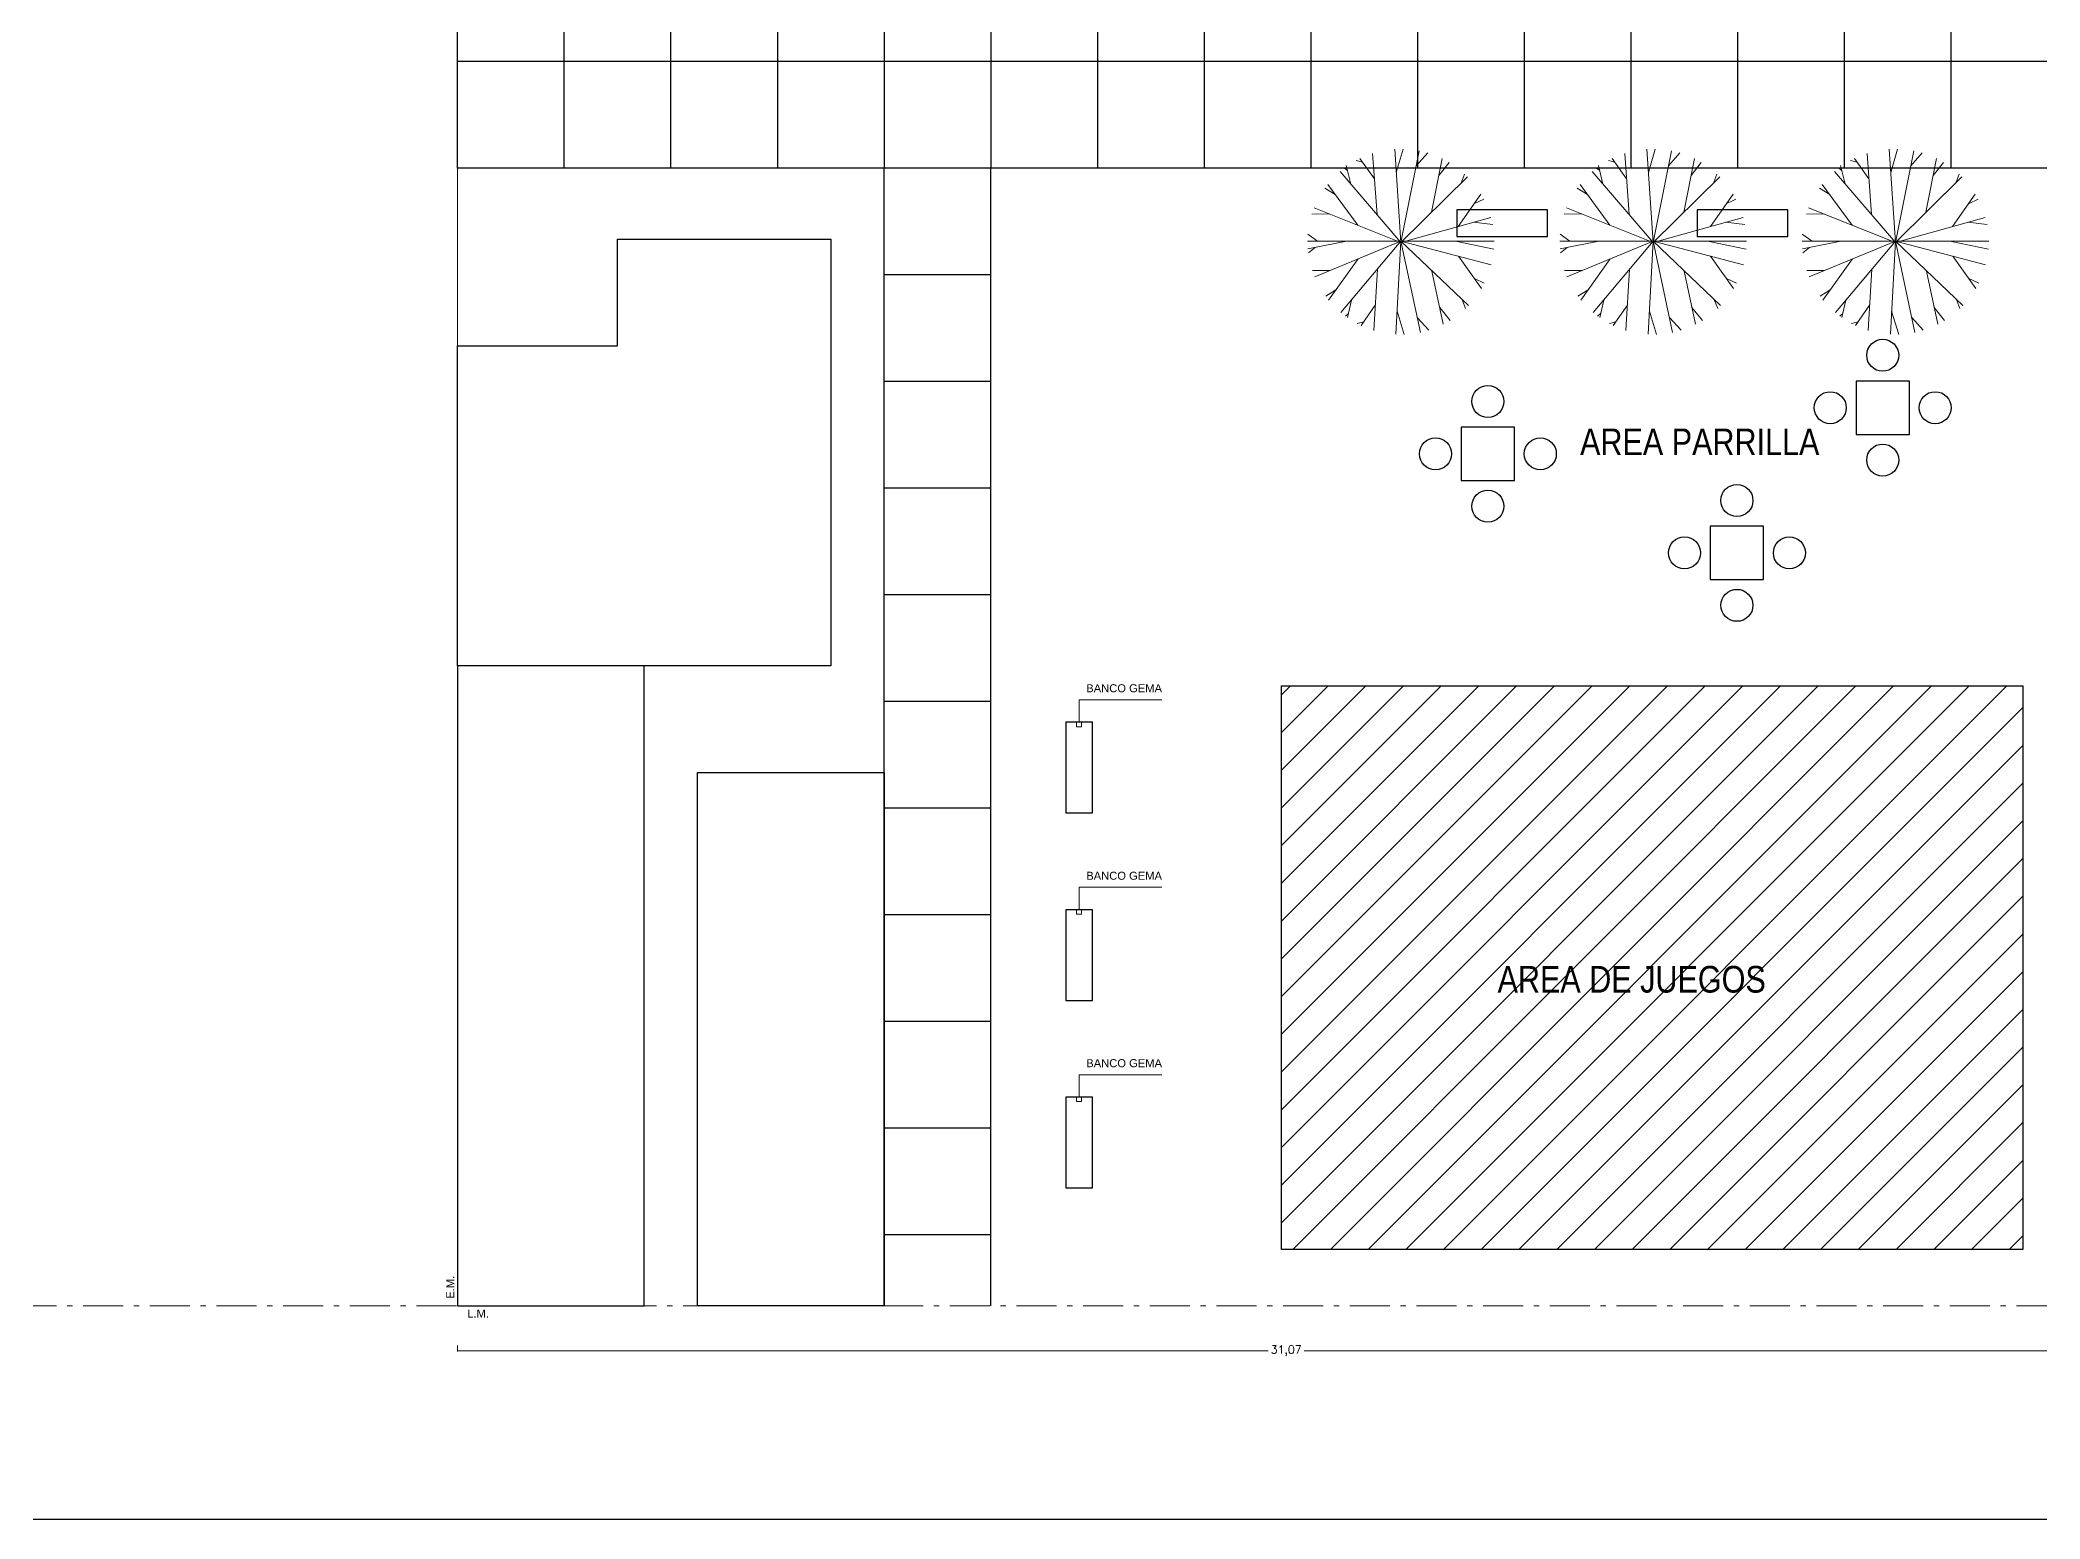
# Model space of a CAD drawing. Header units: metres. Extents: x 5593058 to 5593183, y 6971841 to 6972020.
# Drawn here: x 5593120.74 to 5593158.24, y 6971912.67 to 6971940.41 of the extents above; entities that cross this region are included whole.
import ezdxf

# ---------------------------------------------------------------- set-up
doc = ezdxf.new("R2010")
doc.units = ezdxf.units.M
doc.header["$LTSCALE"] = 0.1
doc.header["$PDMODE"] = 35
doc.header["$PDSIZE"] = -3
doc.linetypes.add('RAYA-PUNTO', pattern=[0.625, 0.375, -0.1, 0.05, -0.1])
for name, color, linetype in [('00 veredas', 252, 'Continuous'), ('A - AMOBLAMIENTO', 8, 'Continuous'), ('A - TEXTOS', 1, 'Continuous'), ('A - VISTA .5', 8, 'Continuous')]:
    doc.layers.add(name, color=color, linetype=linetype)
for name, color, linetype, lineweight in [('A - COTAS 100', 253, 'Continuous', 0), ('A - VISTA 1', 1, 'Continuous', 20), ('A Eje', 1, 'RAYA-PUNTO', 0), ('A-COTAS 1.200', 9, 'Continuous', 0), ('A-PLANILLA LOCALES', 2, 'Continuous', 0), ('D Vegetacion', 1, 'Continuous', 0)]:
    doc.layers.add(name, color=color, linetype=linetype, lineweight=lineweight)
doc.styles.add('arial', font='arial.ttf')
doc.styles.add('C-100', font='ARIALN.TTF')
doc.styles.get("Standard").update_dxf_attribs({"font": 'simplex.shx'})
doc.linetypes.add('LÍMITE2', pattern='A,6.35,-2.54,[132,ltypeshp.shx,S=2.54,R=0,X=-2.54,Y=0],-2.54,25.4', length=36.83)
doc.dimstyles.new('EST-1.100', dxfattribs={"dimtxt": 0.15, "dimasz": 0.01, "dimexe": 0.015, "dimexo": 0, "dimgap": 0.05, "dimtad": 0, "dimtxsty": 'Standard', "dimblk": 'DOT', "dimcen": 0.02, "dimclrd": 256, "dimclre": 256, "dimclrt": 256, "dimazin": 0, "dimtfac": 1, "dimtmove": 0, "dimatfit": 3, "dimfxl": 0.1, "dimfxlon": 1, "dimlwd": -1, "dimlwe": -1, "dimarcsym": 0})
pattern_1 = [(0, (0, 0), (0, 6.985), [5.08, -1.905]), (90, (0, 0), (-6.985, 4e-16), [5.08, -1.905])]

# ---------------------------------------------------------------- blocks, each defined once
blk = doc.blocks.new('ARBOLPL')
for p, q in [((-1.026, 2.114), (-1.2, 2.16)), ((-0.71, 1.673), (-1.097, 2.214)), ((-0.641, 0.711), (-0.759, 2.349)), ((0, -0.033), (-0.166, 2.462)), ((-0.125, 1.839), (0.057, 2.467)), ((0, -0.033), (0.491, 2.419)), ((0.411, 2.018), (0.716, 2.363)), ((0.82, 0.78), (1.106, 2.209)), ((0, -0.033), (-1.632, 1.861)), ((-1.431, 1.888), (-1.515, 1.955)), ((-1.344, 1.527), (-1.465, 2.026)), ((0, -0.033), (1.783, 1.719)), ((1.015, 1.757), (1.29, 2.109)), ((1.625, 1.577), (1.706, 1.795)), ((-1.759, 1.25), (-2.035, 1.419)), ((-1.156, 0.429), (-1.958, 1.521)), ((1.533, 0.392), (2.14, 1.261)), ((1.956, 0.997), (2.219, 1.12)), ((-1.909, 0.729), (-2.383, 0.723)), ((0, -0.033), (-2.322, 0.894)), ((0, -0.033), (2.409, 0.635)), ((2.5, 0), (-2.5, 0)), ((-2.231, 0), (-2.493, 0.189)), ((-1.458, 0), (-2.491, -0.211)), ((0, 0), (-2.309, -0.958)), ((0, 0), (-1.607, -1.915)), ((0, 0), (-0.133, -2.496)), ((0, 0), (2.418, -0.636)), ((0, 0), (1.806, -1.729)), ((0, 0), (0.523, -2.445)), ((1.46, 0), (2.491, -0.217)), ((1.942, 0.505), (2.459, 0.449)), ((-2.301, -0.172), (-2.48, -0.315)), ((-1.15, -0.477), (-1.938, -1.579)), ((1.539, -0.405), (2.156, -1.265)), ((-1.899, -0.787), (-2.373, -0.787)), ((-0.631, -0.752), (-0.728, -2.392)), ((0.83, -0.802), (1.135, -2.228)), ((1.969, -1.004), (2.233, -1.124)), ((-1.742, -1.306), (-2.016, -1.478)), ((-1.324, -1.578), (-1.431, -2.05)), ((1.646, -1.589), (1.729, -1.805)), ((-1.406, -1.939), (-1.489, -2.008)), ((-0.688, -1.715), (-1.067, -2.261)), ((-0.1, -1.874), (0.089, -2.498)), ((0.438, -2.046), (0.747, -2.386)), ((1.039, -1.777), (1.318, -2.124)), ((-0.998, -2.161), (-1.171, -2.209))]:
    blk.add_line(p, q)
blk = doc.blocks.new('_Dot')
at = {"color": 0, "linetype": 'ByBlock', "lineweight": -2}
blk.add_line((-0.5, 0), (-1, 0), dxfattribs=at)
at = {"color": 0, "linetype": 'ByBlock', "const_width": 0.5}
blk.add_lwpolyline([(-0.25, 0, 1), (0.25, 0, 1)], format="xyb", close=True, dxfattribs=at)
blk = doc.blocks.new('*D138')
at = {"layer": 'A - COTAS 100', "transparency": 16777216}
for p, q in [((5593128.572, 6971915.925), (5593128.572, 6971915.81)), ((5593159.642, 6971915.925), (5593159.642, 6971915.81)), ((5593128.582, 6971915.825), (5593143.772, 6971915.825)), ((5593159.632, 6971915.825), (5593144.443, 6971915.825))]:
    blk.add_line(p, q, dxfattribs=at)
at = {"layer": 'Defpoints', "color": 0, "transparency": 16777216}
for p in [(5593128.572, 6971916.67), (5593159.642, 6971916.67), (5593128.572, 6971915.825)]:
    blk.add_point(p, dxfattribs=at)
at = {"layer": 'A - COTAS 100', "transparency": 16777216, "xscale": 0.01, "yscale": 0.01, "zscale": 0.01, "rotation": 180}
blk.add_blockref('_Dot', (5593128.572, 6971915.825), dxfattribs=at)
at = {"layer": 'A - COTAS 100', "transparency": 16777216, "xscale": 0.01, "yscale": 0.01, "zscale": 0.01}
blk.add_blockref('_Dot', (5593159.642, 6971915.825), dxfattribs=at)
at = {"layer": 'A - COTAS 100', "transparency": 16777216, "insert": (5593144.107, 6971915.825), "char_height": 0.15, "attachment_point": 5}
blk.add_mtext('31,07', dxfattribs=at)

msp = doc.modelspace()

# ---------------------------------------------------------------- hatches: boundary and pattern name
at = {"layer": 'A - VISTA .5'}
h = msp.add_hatch(dxfattribs=at)
h.set_pattern_fill('_U', color=256, scale=2, angle=90, pattern_type=0)
h.set_pattern_definition([(90, (5593138.5725, 6971938.0043), (-2, 1e-16), [])])
h.paths.add_polyline_path([(5593162.472, 6971941.97), (5593128.572, 6971941.97), (5593128.572, 6971938.004), (5593162.472, 6971938.004)])
h = msp.add_hatch(dxfattribs=at)
h.set_pattern_fill('_U', color=256, scale=2, pattern_type=0)
h.set_pattern_definition([(0, (5593162.4725, 6971940.0043), (0, 2), [])])
h.paths.add_polyline_path([(5593138.572, 6971938.004), (5593136.572, 6971938.004), (5593136.572, 6971916.67), (5593138.572, 6971916.67)])
h = msp.add_hatch(dxfattribs=at)
h.set_pattern_fill('_U', color=256, scale=0.5, angle=45, pattern_type=0)
h.set_pattern_definition([(45, (-1.5464, 0), (-0.353553390593, 0.353553390593), [])])
h.paths.add_polyline_path([(5593144.021, 6971928.294), (5593157.915, 6971928.294), (5593157.915, 6971917.726), (5593144.021, 6971917.726)])
at = {"layer": 'A-COTAS 1.200'}
h = msp.add_hatch(dxfattribs=at)
h.set_pattern_fill('ANGLE', color=256)
h.set_pattern_definition(pattern_1)
h.paths.add_polyline_path([(5593140.269, 6971927.612), (5593140.179, 6971927.612), (5593140.179, 6971927.528), (5593140.269, 6971927.528)])
h = msp.add_hatch(dxfattribs=at)
h.set_pattern_fill('ANGLE', color=256)
h.set_pattern_definition([(0, (0, -3.5154), (0, 6.985), [5.08, -1.905]), (90, (0, -3.5154), (-6.985, 4e-16), [5.08, -1.905])])
h.paths.add_polyline_path([(5593140.269, 6971924.096), (5593140.179, 6971924.096), (5593140.179, 6971924.012), (5593140.269, 6971924.012)])
h = msp.add_hatch(dxfattribs=at)
h.set_pattern_fill('ANGLE', color=256)
h.set_pattern_definition(pattern_1)
h.paths.add_polyline_path([(5593140.269, 6971924.096), (5593140.179, 6971924.096), (5593140.179, 6971924.012), (5593140.269, 6971924.012)])
h = msp.add_hatch(dxfattribs=at)
h.set_pattern_fill('ANGLE', color=256)
h.set_pattern_definition([(0, (0, -7.031), (0, 6.985), [5.08, -1.905]), (90, (0, -7.031), (-6.985, 4e-16), [5.08, -1.905])])
h.paths.add_polyline_path([(5593140.269, 6971920.581), (5593140.179, 6971920.581), (5593140.179, 6971920.497), (5593140.269, 6971920.497)])
h = msp.add_hatch(dxfattribs=at)
h.set_pattern_fill('ANGLE', color=256)
h.set_pattern_definition(pattern_1)
h.paths.add_polyline_path([(5593140.269, 6971920.581), (5593140.179, 6971920.581), (5593140.179, 6971920.497), (5593140.269, 6971920.497)])

# ---------------------------------------------------------------- linework, layer by layer
at = {"layer": '00 veredas', "ltscale": 20}
msp.add_lwpolyline([(5593062.472, 6971912.67), (5593162.472, 6971912.67, 0.414214), (5593166.472, 6971916.67), (5593166.472, 6971976.57, 0.414214), (5593162.472, 6971980.57), (5593062.472, 6971980.57, 0.414214), (5593058.472, 6971976.57), (5593058.472, 6971916.67, 0.414214)], format="xyb", close=True, dxfattribs=at)
at = {"layer": '00 veredas', "flags": 128}
for points in [[(5593162.472, 6971940.004), (5593128.572, 6971940.004)], [(5593162.472, 6971938.004), (5593128.572, 6971938.004)], [(5593136.572, 6971916.67), (5593136.572, 6971938.004)], [(5593138.572, 6971916.67), (5593138.572, 6971938.004)]]:
    msp.add_lwpolyline(points, dxfattribs=at)
at = {"layer": 'A - AMOBLAMIENTO'}
for points in [[(5593147.304, 6971937.221), (5593147.304, 6971936.721), (5593149.004, 6971936.721), (5593149.004, 6971937.221)], [(5593151.811, 6971937.221), (5593151.811, 6971936.721), (5593153.511, 6971936.721), (5593153.511, 6971937.221)], [(5593154.791, 6971933.01), (5593155.791, 6971933.01), (5593155.791, 6971934.01), (5593154.791, 6971934.01)], [(5593147.389, 6971932.145), (5593148.389, 6971932.145), (5593148.389, 6971933.145), (5593147.389, 6971933.145)], [(5593152.058, 6971930.287), (5593153.058, 6971930.287), (5593153.058, 6971931.287), (5593152.058, 6971931.287)], [(5593139.974, 6971925.912), (5593140.474, 6971925.912), (5593140.474, 6971927.612), (5593139.974, 6971927.612)], [(5593139.974, 6971922.396), (5593140.474, 6971922.396), (5593140.474, 6971924.096), (5593139.974, 6971924.096)], [(5593139.974, 6971918.881), (5593140.474, 6971918.881), (5593140.474, 6971920.581), (5593139.974, 6971920.581)]]:
    msp.add_lwpolyline(points, close=True, dxfattribs=at)
for centre in [(5593155.291, 6971934.493), (5593147.889, 6971933.628), (5593154.308, 6971933.51), (5593156.274, 6971933.51), (5593146.906, 6971932.645), (5593148.872, 6971932.645), (5593155.291, 6971932.528), (5593147.889, 6971931.662), (5593152.558, 6971931.77), (5593151.575, 6971930.787), (5593153.541, 6971930.787), (5593152.558, 6971929.804)]:
    msp.add_circle(centre, 0.3, dxfattribs=at)
at = {"layer": 'A - VISTA .5'}
for points in [[(5593128.572, 6971934.67), (5593131.572, 6971934.67), (5593131.572, 6971936.67), (5593135.572, 6971936.67), (5593135.572, 6971928.67), (5593128.572, 6971928.67)], [(5593132.072, 6971928.67), (5593128.572, 6971928.67), (5593128.572, 6971916.67), (5593132.072, 6971916.67)], [(5593133.072, 6971926.67), (5593136.572, 6971926.67), (5593136.572, 6971916.67), (5593133.072, 6971916.67)]]:
    msp.add_lwpolyline(points, close=True, dxfattribs=at)
at = {"layer": 'A - VISTA 1', "linetype": 'LÍMITE2', "ltscale": 0.5, "flags": 128}
msp.add_lwpolyline([(5593128.572, 6971976.57), (5593128.572, 6971916.67)], dxfattribs=at)
at = {"layer": 'A Eje', "ltscale": 20}
msp.add_lwpolyline([(5593065.302, 6971916.67), (5593159.642, 6971916.67), (5593162.472, 6971919.5), (5593162.472, 6971973.74), (5593159.642, 6971976.57), (5593065.302, 6971976.57), (5593062.472, 6971973.74), (5593062.472, 6971919.5)], close=True, dxfattribs=at)
at = {"layer": 'A-COTAS 1.200', "flags": 128}
for points in [[(5593140.224, 6971927.612), (5593140.224, 6971928.031), (5593141.773, 6971928.031)], [(5593140.224, 6971924.096), (5593140.224, 6971924.516), (5593141.773, 6971924.516)], [(5593140.224, 6971920.581), (5593140.224, 6971921), (5593141.773, 6971921)]]:
    msp.add_lwpolyline(points, dxfattribs=at)
at = {"layer": 'A-COTAS 1.200'}
for points in [[(5593140.179, 6971927.612), (5593140.269, 6971927.612), (5593140.269, 6971927.528), (5593140.179, 6971927.528)], [(5593140.179, 6971924.096), (5593140.269, 6971924.096), (5593140.269, 6971924.012), (5593140.179, 6971924.012)], [(5593140.179, 6971920.581), (5593140.269, 6971920.581), (5593140.269, 6971920.497), (5593140.179, 6971920.497)]]:
    msp.add_lwpolyline(points, close=True, dxfattribs=at)
at = {"layer": 'Defpoints'}
msp.add_lwpolyline([(5593144.021, 6971928.294), (5593157.915, 6971928.294), (5593157.915, 6971917.726), (5593144.021, 6971917.726)], close=True, dxfattribs=at)

# ---------------------------------------------------------------- block references
at = {"layer": 'D Vegetacion', "xscale": 0.7, "yscale": 0.7, "zscale": 0.7}
for p in [(5593146.259, 6971936.634), (5593150.987, 6971936.634), (5593155.528, 6971936.634)]:
    msp.add_blockref('ARBOLPL', p, dxfattribs=at)

# ---------------------------------------------------------------- texts
at = {"layer": 'A - TEXTOS', "char_height": 0.5, "attachment_point": 1, "style": 'C-100'}
for s, insert in [('AREA PARRILLA', (5593149.617, 6971933.12)), ('AREA DE JUEGOS', (5593148.071, 6971923.042))]:
    msp.add_mtext_dynamic_manual_height_columns(s, width=13.54208, gutter_width=15, heights=[0], dxfattribs=dict(at, insert=insert))
at = {"layer": 'A-PLANILLA LOCALES', "style": 'arial'}
for s, p in [('BANCO GEMA', (5593140.359, 6971928.174)), ('BANCO GEMA', (5593140.359, 6971924.658)), ('BANCO GEMA', (5593140.359, 6971921.143)), ('L.M.', (5593128.754, 6971916.448))]:
    msp.add_text(s, height=0.15, dxfattribs=at).set_placement(p)
msp.add_text('E.M.', height=0.15, rotation=90, dxfattribs=at).set_placement((5593128.509, 6971916.801))

# ---------------------------------------------------------------- dimensions: what is measured, and where the dimension line sits
at = {"layer": 'A - COTAS 100'}
dim = msp.add_linear_dim(base=(5593128.572, 6971915.825), p1=(5593159.642, 6971916.67), p2=(5593128.572, 6971916.67), dimstyle='EST-1.100', override={"dimtmove": 1}, dxfattribs=at)
dim.commit()
dim.dimension.update_dxf_attribs({"geometry": '*D138', "text_midpoint": (5593144.107, 6971915.825)})

doc.saveas('drawing.dxf')
